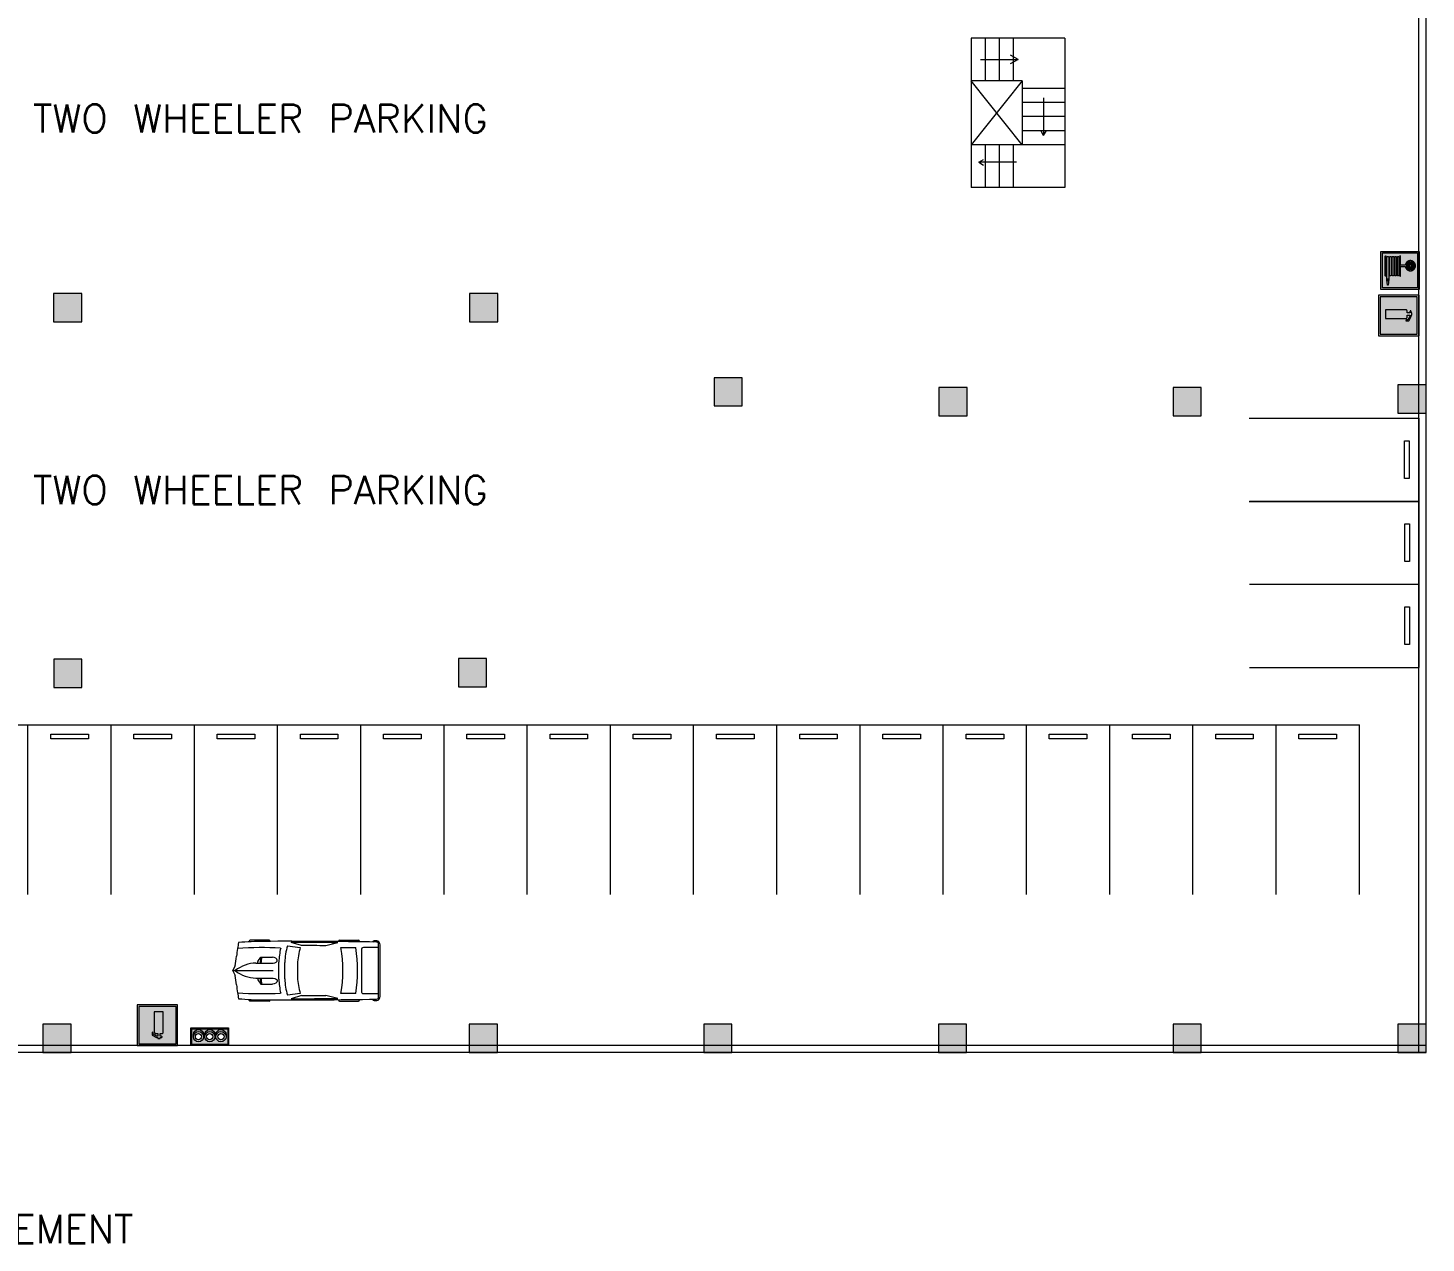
# Model space of a CAD drawing. Header units: inches. Extents: x 2447 to 25919, y 392 to 5548495.
# Drawn here: x 24133 to 25919, y 419 to 1970 of the extents above; entities that cross this region are included whole.
import ezdxf

# ---------------------------------------------------------------- set-up
doc = ezdxf.new("R2010")
doc.units = ezdxf.units.IN
doc.header["$LTSCALE"] = 0.019685
doc.header["$MEASUREMENT"] = 0
doc.layers.get('0').update_dxf_attribs({"lineweight": 18})
doc.layers.add('CAR PARKING', color=7, linetype='Continuous', lineweight=18)
doc.layers.add('FIRE ESCAPE DOORS', color=7, linetype='Continuous', lineweight=18)
doc.styles.get("Standard").update_dxf_attribs({"font": 'txt.shx', "height": 15})

# ---------------------------------------------------------------- blocks, each defined once
blk = doc.blocks.new('EXTINGUISHER')
at = {"true_color": 0xff0f0f}
h = blk.add_hatch(color=1, dxfattribs=at)
h.dxf.hatch_style = 1
h.paths.add_polyline_path([(21.2, 26.2), (-26.2, 26.2), (-26.2, -21.2), (21.2, -21.2)])
h.paths.add_polyline_path([(1.5, -14.5), (-9.9, -14.5), (-9.9, -8.2), (-9.9, 11.2), (-9.9, 11.5), (-9.9, 11.9), (-9.7, 12.2), (-9.7, 12.3), (-9.6, 12.5), (-9.3, 12.8), (-9, 12.9), (-8.8, 13), (-8.4, 13.2), (-8.1, 13.2), (-7.9, 13.2), (-5.9, 13.2), (-5.9, 16.6), (-6.8, 16.6), (-6.9, 16.6), (-7, 16.6), (-7.6, 16.7), (-8.1, 16.9), (-8.3, 17.2), (-8.4, 17.4), (-8.4, 17.6), (-8.4, 17.7), (-8.2, 18), (-8, 18.2), (-7.8, 18.4), (-7.2, 18.5), (-6.9, 18.5), (-5.9, 18.5), (-5.9, 19.4), (-2.8, 19.4), (-2.8, 18.5), (-1.1, 18.5), (4.2, 15.4), (4.2, 11.7), (3.1, 11.9), (3.1, 13.9), (-1.3, 16.6), (-2.8, 16.6), (-2.8, 13.2), (-0.6, 13.2), (-0.3, 13.2), (0, 13.1), (0.2, 13.1), (0.4, 13), (0.8, 12.8), (1, 12.6), (1.1, 12.5), (1.3, 12.1), (1.5, 11.7), (1.5, 11.2), (1.5, -8.2)], flags=16)
at = {"true_color": 0xe8e9e8}
h = blk.add_hatch(color=254, dxfattribs=at)
h.dxf.hatch_style = 1
h.paths.add_polyline_path([(1.5, 11.2), (1.5, 11.5), (1.4, 11.7), (1.4, 11.9), (1.4, 12), (1.3, 12.2), (1.2, 12.3), (1.1, 12.5), (1, 12.6), (0.9, 12.7), (0.7, 12.8), (0.5, 12.9), (0.4, 13), (0.2, 13.1), (0, 13.1), (-0.2, 13.2), (-0.4, 13.2), (-0.6, 13.2), (-2.8, 13.2), (-2.8, 16.6), (-1.3, 16.6), (3.1, 13.9), (3.1, 11.9), (4.2, 11.7), (4.2, 15.4), (-1.1, 18.5), (-2.8, 18.5), (-2.8, 19.4), (-5.9, 19.4), (-5.9, 18.5), (-6.9, 18.5), (-7.1, 18.5), (-7.1, 18.5), (-7.3, 18.5), (-7.6, 18.4), (-7.8, 18.3), (-8, 18.2), (-8.2, 18), (-8.3, 17.9), (-8.4, 17.8), (-8.4, 17.7), (-8.4, 17.6), (-8.4, 17.4), (-8.4, 17.4), (-8.4, 17.3), (-8.2, 17.1), (-8.2, 17), (-8.1, 17), (-8, 16.9), (-7.7, 16.8), (-7.5, 16.7), (-7.2, 16.6), (-6.9, 16.6), (-6.9, 16.6), (-6.8, 16.6), (-5.9, 16.6), (-5.9, 13.2), (-7.9, 13.2), (-8.1, 13.2), (-8.3, 13.2), (-8.5, 13.1), (-8.7, 13.1), (-8.9, 13), (-9, 12.9), (-9.2, 12.8), (-9.3, 12.7), (-9.5, 12.6), (-9.6, 12.5), (-9.7, 12.3), (-9.7, 12.2), (-9.8, 12), (-9.9, 11.9), (-9.9, 11.7), (-9.9, 11.5), (-9.9, 11.2), (-9.9, -8.2), (-9.9, -14.5), (1.5, -14.5), (1.5, -8.2)])
at = {"color": 18, "true_color": 0x000000}
for points in [[(23.4, 28.4), (-28.3, 28.4), (-28.3, -23.4), (23.4, -23.4)], [(21.2, 26.2), (-26.2, 26.2), (-26.2, -21.2), (21.2, -21.2), (21.2, 26.2)], [(-0.6, 13.2), (-2.8, 13.2), (-2.8, 16.6), (-1.3, 16.6), (3.1, 13.9), (3.1, 11.9), (4.2, 11.7), (4.2, 15.4), (-1.1, 18.5), (-2.8, 18.5), (-2.8, 19.4), (-5.9, 19.4), (-5.9, 18.5), (-6.9, 18.5), (-7.1, 18.5), (-7.1, 18.5), (-7.3, 18.5), (-7.6, 18.4), (-7.8, 18.3), (-8, 18.2), (-8.2, 18), (-8.3, 17.9), (-8.4, 17.8), (-8.4, 17.7), (-8.4, 17.6), (-8.4, 17.6), (-8.4, 17.4), (-8.4, 17.4), (-8.4, 17.3), (-8.3, 17.2), (-8.2, 17.1), (-8.2, 17), (-8.1, 17), (-8, 16.9), (-7.7, 16.8), (-7.5, 16.7), (-7.2, 16.6), (-6.9, 16.6), (-6.9, 16.6), (-6.8, 16.6), (-6.8, 16.6), (-5.9, 16.6), (-5.9, 13.2), (-7.9, 13.2), (-8.1, 13.2), (-8.3, 13.2), (-8.5, 13.1), (-8.7, 13.1), (-8.9, 13), (-9, 12.9), (-9.2, 12.8), (-9.3, 12.7), (-9.5, 12.6), (-9.6, 12.5), (-9.7, 12.3), (-9.7, 12.2), (-9.8, 12), (-9.9, 11.9), (-9.9, 11.7), (-9.9, 11.5), (-9.9, 11.2), (-9.9, -8.2), (-9.9, -14.5), (1.5, -14.5), (1.5, -8.2), (1.5, 11.2), (1.5, 11.5), (1.4, 11.7), (1.4, 11.9), (1.4, 12), (1.3, 12.2), (1.2, 12.3), (1.1, 12.5), (1, 12.6), (0.9, 12.7), (0.7, 12.8), (0.5, 12.9), (0.4, 13), (0.2, 13.1), (0, 13.1), (-0.2, 13.2), (-0.4, 13.2), (-0.6, 13.2)]]:
    blk.add_lwpolyline(points, close=True, dxfattribs=at)
blk = doc.blocks.new('Fire Hydrant')
at = {"true_color": 0xff0f0f}
h = blk.add_hatch(color=1, dxfattribs=at)
h.dxf.hatch_style = 1
h.paths.add_polyline_path([(22.4, 22.4), (-22.4, 22.4), (-22.4, -22.4), (22.4, -22.4)])
h.paths.add_polyline_path([(0.7, -7.3), (0.5, -7.3), (0.4, -7.4), (0.2, -7.5), (0.1, -7.5), (0.1, 18.6), (0.3, 18.5), (0.4, 18.5), (0.5, 18.4), (0.7, 18.3), (0.8, 18.2), (0.9, 18), (0.9, 17.7), (0.9, 6.7), (6.9, 6.7), (7, 7), (7, 7.3), (7.1, 7.6), (7.2, 7.9), (7.3, 8.2), (7.4, 8.5), (7.5, 8.7), (7.6, 9), (7.8, 9.2), (7.9, 9.5), (8.1, 9.7), (8.3, 9.9), (8.4, 10.2), (8.6, 10.4), (8.8, 10.6), (9, 10.8), (9.3, 11), (9.5, 11.2), (9.7, 11.3), (10, 11.5), (10.2, 11.6), (10.5, 11.8), (10.7, 11.9), (11, 12), (11.3, 12.1), (11.6, 12.2), (11.9, 12.3), (12.1, 12.3), (12.5, 12.4), (12.7, 12.4), (13.1, 12.4), (13.4, 12.4), (13.7, 12.4), (14, 12.4), (14.4, 12.3), (14.7, 12.3), (15, 12.2), (15.3, 12.1), (15.6, 12), (15.9, 11.9), (16.2, 11.8), (16.4, 11.6), (16.7, 11.5), (17, 11.3), (17.2, 11.1), (17.5, 10.9), (17.7, 10.7), (17.9, 10.5), (18.2, 10.3), (18.4, 10.1), (18.6, 9.8), (18.7, 9.6), (18.9, 9.3), (19.1, 9), (19.2, 8.8), (19.3, 8.5), (19.5, 8.2), (19.6, 7.9), (19.6, 7.6), (19.7, 7.3), (19.8, 6.9), (19.8, 6.6), (19.9, 6.3), (19.9, 5.9), (19.9, 5.6), (19.8, 5.3), (19.8, 5), (19.7, 4.6), (19.6, 4.3), (19.6, 4), (19.5, 3.7), (19.3, 3.4), (19.2, 3.1), (19.1, 2.8), (18.9, 2.6), (18.7, 2.3), (18.6, 2), (18.4, 1.8), (18.2, 1.6), (17.9, 1.3), (17.7, 1.1), (17.5, 0.9), (17.2, 0.7), (17, 0.5), (16.7, 0.4), (16.4, 0.2), (16.2, 0.1), (15.9, 0), (15.6, -0.2), (15.3, -0.3), (15, -0.4), (14.7, -0.4), (14.4, -0.5), (14, -0.5), (13.7, -0.5), (13.4, -0.6), (13.1, -0.5), (12.8, -0.5), (12.5, -0.5), (12.2, -0.5), (11.9, -0.4), (11.6, -0.3), (11.3, -0.2), (11.1, -0.1), (10.8, 0), (10.5, 0.1), (10.3, 0.2), (10, 0.4), (9.8, 0.5), (9.5, 0.7), (9.3, 0.8), (9.1, 1), (8.9, 1.2), (8.7, 1.4), (8.5, 1.6), (8.3, 1.8), (8.1, 2.1), (8, 2.3), (7.8, 2.5), (7.7, 2.8), (7.5, 3), (7.4, 3.3), (7.3, 3.6), (7.2, 3.8), (7.1, 4.1), (7, 4.4), (7, 4.7), (6.9, 5), (0.9, 5), (0.9, -6.7), (0.9, -6.9), (0.8, -7.1)], flags=16)
h.paths.add_polyline_path([(-1.5, -6.6), (-1.7, -6.7), (-1.8, -6.8), (-2, -6.9), (-2.7, -6.9), (-2.9, -6.8), (-3, -6.7), (-3.1, -6.6), (-3.2, -6.5), (-3.3, -6.4), (-3.3, -6.2), (-3.3, -6.1), (-3.3, 17.1), (-3.3, 17.3), (-3.3, 17.4), (-3.2, 17.6), (-3.1, 17.7), (-3, 17.8), (-2.7, 17.9), (-2, 17.9), (-1.8, 17.8), (-1.7, 17.8), (-1.5, 17.7), (-1.4, 17.5), (-1.3, 17.3), (-1.3, 17.1), (-1.3, -6.1), (-1.3, -6.3), (-1.4, -6.5)], flags=16)
h.paths.add_polyline_path([(-4.8, -6.6), (-4.9, -6.7), (-5, -6.8), (-5.3, -6.9), (-5.9, -6.9), (-6.1, -6.8), (-6.3, -6.7), (-6.4, -6.6), (-6.5, -6.4), (-6.6, -6.2), (-6.6, -6.1), (-6.6, 17.1), (-6.6, 17.4), (-6.5, 17.6), (-6.4, 17.7), (-6.3, 17.8), (-6.1, 17.8), (-5.9, 17.9), (-5.3, 17.9), (-5, 17.8), (-4.8, 17.7), (-4.7, 17.6), (-4.6, 17.4), (-4.6, 17.1), (-4.6, -6.1), (-4.6, -6.3), (-4.7, -6.5)], flags=16)
h.paths.add_polyline_path([(11.8, 0.7), (11.4, 0.8), (11, 1), (10.7, 1.2), (10.3, 1.4), (9.9, 1.7), (9.6, 2), (9.3, 2.3), (9, 2.6), (8.8, 2.9), (8.6, 3.3), (8.4, 3.7), (8.2, 4.1), (8.1, 4.5), (8, 5), (12.7, 5), (12.7, 0.5), (12.3, 0.6)], flags=0)
h.paths.add_polyline_path([(14.1, 0.5), (14.1, 5), (18.7, 5), (18.6, 4.5), (18.5, 4.1), (18.3, 3.7), (18.2, 3.3), (17.9, 3), (17.7, 2.6), (17.4, 2.3), (17.1, 2), (16.8, 1.7), (16.5, 1.5), (16.1, 1.2), (15.8, 1), (15.4, 0.9), (15, 0.7), (14.5, 0.6)], flags=0)
h.paths.add_polyline_path([(-7.9, -6.5), (-8, -6.6), (-8.1, -6.7), (-8.3, -6.8), (-8.5, -6.9), (-9.2, -6.9), (-9.4, -6.8), (-9.5, -6.7), (-9.6, -6.6), (-9.7, -6.5), (-9.8, -6.4), (-9.8, -6.2), (-9.8, -6.1), (-9.8, 17.1), (-9.8, 17.3), (-9.8, 17.4), (-9.7, 17.6), (-9.6, 17.7), (-9.5, 17.8), (-9.2, 17.9), (-8.5, 17.9), (-8.3, 17.8), (-8.1, 17.8), (-8, 17.7), (-7.9, 17.5), (-7.8, 17.3), (-7.8, 17.1), (-7.8, -6.1), (-7.8, -6.3)], flags=16)
h.paths.add_polyline_path([(-11.2, -6.5), (-11.3, -6.6), (-11.4, -6.7), (-11.5, -6.8), (-11.8, -6.9), (-12.4, -6.9), (-12.6, -6.8), (-12.8, -6.7), (-12.9, -6.6), (-13, -6.4), (-13.1, -6.2), (-13.1, -6.1), (-13.1, 17.1), (-13.1, 17.4), (-13, 17.6), (-12.9, 17.7), (-12.8, 17.8), (-12.6, 17.8), (-12.4, 17.9), (-11.8, 17.9), (-11.5, 17.8), (-11.3, 17.7), (-11.2, 17.6), (-11.1, 17.4), (-11.1, 17.1), (-11.1, -6.1), (-11.1, -6.3)], flags=16)
h.paths.add_polyline_path([(-14.3, -13), (-14.4, -13.9), (-14.6, -14.8), (-14.7, -15.8), (-14.8, -16.8), (-14.9, -17.7), (-15.1, -18.4), (-15.1, -18.7), (-15.2, -18.9), (-15.3, -19), (-15.4, -19.1), (-15.5, -19), (-15.6, -18.9), (-15.7, -18.7), (-15.8, -18.4), (-15.9, -17.7), (-16.1, -16.8), (-16.3, -15.8), (-16.4, -14.8), (-16.6, -13.9), (-16.8, -13)], flags=16)
h.paths.add_polyline_path([(-14.3, -12.4), (-16.8, -12.4), (-16.8, -11.6), (-14.3, -11.6)], flags=16)
h.paths.add_polyline_path([(-14.3, -11.1), (-16.7, -11.1), (-16.7, 17.1), (-16.6, 17.4), (-16.5, 17.5), (-16.5, 17.7), (-16.3, 17.8), (-16.2, 17.8), (-16, 17.9), (-15.9, 17.9), (-15.1, 17.9), (-14.9, 17.9), (-14.8, 17.8), (-14.6, 17.8), (-14.4, 17.6), (-14.3, 17.4), (-14.3, 17.1)], flags=16)
h.paths.add_polyline_path([(8, 6.7), (8, 7.2), (8.2, 7.6), (8.3, 8), (8.5, 8.4), (8.7, 8.8), (9, 9.2), (9.3, 9.5), (9.6, 9.8), (9.9, 10.1), (10.2, 10.4), (10.6, 10.6), (11, 10.8), (11.4, 11), (11.8, 11.2), (12.3, 11.3), (12.7, 11.3), (12.7, 6.7)], flags=0)
h.paths.add_polyline_path([(14.1, 6.7), (14.1, 11.3), (14.6, 11.3), (15, 11.1), (15.4, 11), (15.8, 10.8), (16.2, 10.6), (16.5, 10.4), (16.9, 10.1), (17.2, 9.8), (17.5, 9.5), (17.8, 9.2), (18, 8.8), (18.2, 8.4), (18.4, 8), (18.6, 7.6), (18.7, 7.2), (18.7, 6.7)], flags=0)
h.paths.add_polyline_path([(-18.3, -7.4), (-18.5, -7.3), (-18.6, -7.3), (-18.7, -7.1), (-18.8, -6.9), (-18.8, -6.7), (-18.8, 17.7), (-18.8, 18), (-18.7, 18.2), (-18.6, 18.3), (-18.5, 18.4), (-18.3, 18.5), (-18.2, 18.5), (-18, 18.6), (-18, -7.5), (-18.2, -7.5)], flags=16)
at = {"true_color": 0xe8e9e8}
h = blk.add_hatch(color=254, dxfattribs=at)
h.dxf.hatch_style = 1
h.paths.add_polyline_path([(-18, 18.6), (-18, 18.6), (-18.2, 18.5), (-18.3, 18.5), (-18.5, 18.4), (-18.6, 18.3), (-18.7, 18.2), (-18.7, 18), (-18.8, 17.9), (-18.8, 17.7), (-18.8, -6.7), (-18.8, -6.8), (-18.7, -7), (-18.7, -7.1), (-18.6, -7.3), (-18.5, -7.3), (-18.3, -7.4), (-18.2, -7.5), (-18, -7.5), (-18, -7.5)])
h.paths.add_polyline_path([(-14.3, 17.1), (-14.3, 17.2), (-14.3, 17.4), (-14.4, 17.5), (-14.5, 17.7), (-14.6, 17.8), (-14.8, 17.8), (-14.9, 17.9), (-15.1, 17.9), (-15.9, 17.9), (-16, 17.9), (-16.2, 17.8), (-16.3, 17.8), (-16.5, 17.7), (-16.5, 17.5), (-16.6, 17.4), (-16.7, 17.2), (-16.7, 17.1), (-16.7, -11.1), (-14.3, -11.1)])
h.paths.add_polyline_path([(-14.3, -11.6), (-16.8, -11.6), (-16.8, -12.4), (-14.3, -12.4)])
h.paths.add_polyline_path([(-14.4, -13.9), (-14.3, -13), (-16.8, -13), (-16.6, -13.9), (-16.4, -14.8), (-16.3, -15.8), (-16.1, -16.8), (-15.9, -17.7), (-15.8, -18.4), (-15.7, -18.7), (-15.6, -18.9), (-15.5, -19), (-15.5, -19), (-15.4, -19), (-15.4, -19.1), (-15.4, -19), (-15.3, -19), (-15.3, -19), (-15.2, -18.9), (-15.1, -18.7), (-15.1, -18.4), (-14.9, -17.7), (-14.8, -16.8), (-14.7, -15.8), (-14.6, -14.8)])
h.paths.add_polyline_path([(-11.1, 17.3), (-11.1, 17.4), (-11.3, 17.7), (-11.4, 17.8), (-11.5, 17.8), (-11.7, 17.9), (-11.8, 17.9), (-12.3, 17.9), (-12.5, 17.9), (-12.6, 17.8), (-12.8, 17.8), (-12.9, 17.7), (-13, 17.6), (-13, 17.4), (-13.1, 17.3), (-13.1, 17.1), (-13.1, -6.1), (-13.1, -6.2), (-13, -6.4), (-13, -6.5), (-12.9, -6.6), (-12.8, -6.7), (-12.6, -6.8), (-12.5, -6.8), (-12.3, -6.9), (-11.8, -6.9), (-11.7, -6.8), (-11.5, -6.8), (-11.3, -6.6), (-11.1, -6.4), (-11.1, -6.2), (-11.1, -6.1)])
h.paths.add_polyline_path([(-7.8, 17.1), (-7.8, 17.3), (-7.9, 17.4), (-7.9, 17.6), (-8, 17.7), (-8.1, 17.8), (-8.3, 17.8), (-8.4, 17.9), (-8.6, 17.9), (-9.1, 17.9), (-9.2, 17.9), (-9.4, 17.8), (-9.5, 17.8), (-9.6, 17.7), (-9.7, 17.6), (-9.8, 17.4), (-9.8, 17.3), (-9.8, 17.1), (-9.8, -6.1), (-9.8, -6.2), (-9.8, -6.4), (-9.7, -6.5), (-9.6, -6.6), (-9.5, -6.7), (-9.4, -6.8), (-9.2, -6.8), (-9.1, -6.9), (-8.6, -6.9), (-8.4, -6.8), (-8.3, -6.8), (-8.1, -6.7), (-8, -6.6), (-7.9, -6.5), (-7.9, -6.4), (-7.8, -6.2), (-7.8, -6.1)])
h.paths.add_polyline_path([(-4.6, 17.1), (-4.6, 17.3), (-4.6, 17.4), (-4.7, 17.6), (-4.8, 17.7), (-4.9, 17.8), (-5, 17.8), (-5.2, 17.9), (-5.3, 17.9), (-5.9, 17.9), (-6, 17.9), (-6.1, 17.8), (-6.3, 17.8), (-6.4, 17.7), (-6.5, 17.6), (-6.5, 17.4), (-6.6, 17.3), (-6.6, 17.1), (-6.6, -6.1), (-6.6, -6.2), (-6.5, -6.4), (-6.5, -6.5), (-6.4, -6.6), (-6.3, -6.7), (-6.1, -6.8), (-6, -6.8), (-5.9, -6.9), (-5.3, -6.9), (-5.2, -6.8), (-5, -6.8), (-4.9, -6.7), (-4.8, -6.6), (-4.7, -6.5), (-4.6, -6.4), (-4.6, -6.2), (-4.6, -6.1)])
h.paths.add_polyline_path([(-1.3, 17.1), (-1.3, 17.3), (-1.4, 17.4), (-1.4, 17.6), (-1.5, 17.7), (-1.7, 17.8), (-1.8, 17.8), (-1.9, 17.9), (-2.1, 17.9), (-2.6, 17.9), (-2.7, 17.9), (-2.9, 17.8), (-3, 17.8), (-3.1, 17.7), (-3.2, 17.6), (-3.3, 17.4), (-3.3, 17.3), (-3.3, 17.1), (-3.3, -6.1), (-3.3, -6.2), (-3.3, -6.4), (-3.2, -6.5), (-3.1, -6.6), (-3, -6.7), (-2.9, -6.8), (-2.7, -6.8), (-2.6, -6.9), (-2.1, -6.9), (-1.9, -6.8), (-1.8, -6.8), (-1.7, -6.7), (-1.5, -6.6), (-1.4, -6.5), (-1.4, -6.4), (-1.3, -6.2), (-1.3, -6.1)])
h.paths.add_polyline_path([(19.9, 5.9), (19.9, 6.3), (19.8, 6.6), (19.8, 6.9), (19.7, 7.3), (19.6, 7.6), (19.6, 7.9), (19.5, 8.2), (19.3, 8.5), (19.2, 8.8), (19.1, 9), (18.9, 9.3), (18.7, 9.6), (18.6, 9.8), (18.4, 10.1), (18.2, 10.3), (17.9, 10.5), (17.7, 10.7), (17.5, 10.9), (17.2, 11.1), (17, 11.3), (16.7, 11.5), (16.4, 11.6), (16.2, 11.8), (15.9, 11.9), (15.6, 12), (15.3, 12.1), (15, 12.2), (14.7, 12.3), (14.4, 12.3), (14, 12.4), (13.7, 12.4), (13.4, 12.4), (13.1, 12.4), (12.7, 12.4), (12.5, 12.4), (12.1, 12.3), (11.9, 12.3), (11.6, 12.2), (11.3, 12.1), (11, 12), (10.7, 11.9), (10.5, 11.8), (10.2, 11.6), (10, 11.5), (9.7, 11.3), (9.5, 11.2), (9.3, 11), (9, 10.8), (8.8, 10.6), (8.6, 10.4), (8.4, 10.2), (8.3, 9.9), (8.1, 9.7), (7.9, 9.5), (7.8, 9.2), (7.6, 9), (7.5, 8.7), (7.4, 8.5), (7.3, 8.2), (7.2, 7.9), (7.1, 7.6), (7, 7.3), (7, 7), (6.9, 6.7), (0.9, 6.7), (0.9, 17.7), (0.9, 17.9), (0.8, 18), (0.8, 18.2), (0.7, 18.3), (0.5, 18.4), (0.4, 18.5), (0.3, 18.5), (0.1, 18.6), (0.1, 18.6), (0.1, -7.5), (0.1, -7.5), (0.3, -7.5), (0.4, -7.4), (0.5, -7.3), (0.7, -7.3), (0.8, -7.1), (0.8, -7), (0.9, -6.8), (0.9, -6.7), (0.9, 5), (6.9, 5), (7, 4.7), (7, 4.4), (7.1, 4.1), (7.2, 3.8), (7.3, 3.6), (7.4, 3.3), (7.5, 3), (7.7, 2.8), (7.8, 2.5), (8, 2.3), (8.1, 2.1), (8.3, 1.8), (8.5, 1.6), (8.7, 1.4), (8.9, 1.2), (9.1, 1), (9.3, 0.8), (9.5, 0.7), (9.8, 0.5), (10, 0.4), (10.3, 0.2), (10.5, 0.1), (10.8, 0), (11.1, -0.1), (11.3, -0.2), (11.6, -0.3), (11.9, -0.4), (12.2, -0.5), (12.5, -0.5), (12.8, -0.5), (13.1, -0.5), (13.4, -0.6), (13.7, -0.5), (14, -0.5), (14.4, -0.5), (14.7, -0.4), (15, -0.4), (15.3, -0.3), (15.6, -0.2), (15.9, 0), (16.2, 0.1), (16.4, 0.2), (16.7, 0.4), (17, 0.5), (17.2, 0.7), (17.5, 0.9), (17.7, 1.1), (17.9, 1.3), (18.2, 1.6), (18.4, 1.8), (18.6, 2), (18.7, 2.3), (18.9, 2.6), (19.1, 2.8), (19.2, 3.1), (19.3, 3.4), (19.5, 3.7), (19.6, 4), (19.6, 4.3), (19.7, 4.6), (19.8, 5), (19.8, 5.3), (19.9, 5.6)])
h.paths.add_polyline_path([(8, 5), (12.7, 5), (12.7, 0.5), (12.3, 0.6), (11.8, 0.7), (11.4, 0.8), (11, 1), (10.7, 1.2), (10.3, 1.4), (9.9, 1.7), (9.6, 2), (9.3, 2.3), (9, 2.6), (8.8, 2.9), (8.6, 3.3), (8.4, 3.7), (8.2, 4.1), (8.1, 4.5)], flags=16)
h.paths.add_polyline_path([(8, 6.7), (8, 7.2), (8.2, 7.6), (8.3, 8), (8.5, 8.4), (8.7, 8.8), (9, 9.2), (9.3, 9.5), (9.6, 9.8), (9.9, 10.1), (10.2, 10.4), (10.6, 10.6), (11, 10.8), (11.4, 11), (11.8, 11.2), (12.3, 11.3), (12.7, 11.3), (12.7, 6.7)], flags=16)
h.paths.add_polyline_path([(14.1, 5), (18.7, 5), (18.6, 4.5), (18.5, 4.1), (18.3, 3.7), (18.2, 3.3), (17.9, 3), (17.7, 2.6), (17.4, 2.3), (17.1, 2), (16.8, 1.7), (16.5, 1.5), (16.1, 1.2), (15.8, 1), (15.4, 0.9), (15, 0.7), (14.5, 0.6), (14.1, 0.5)], flags=16)
h.paths.add_polyline_path([(14.1, 6.7), (14.1, 11.3), (14.6, 11.3), (15, 11.1), (15.4, 11), (15.8, 10.8), (16.2, 10.6), (16.5, 10.4), (16.9, 10.1), (17.2, 9.8), (17.5, 9.5), (17.8, 9.2), (18, 8.8), (18.2, 8.4), (18.4, 8), (18.6, 7.6), (18.7, 7.2), (18.7, 6.7)], flags=16)
at = {"true_color": 0xff0f0f}
h = blk.add_hatch(color=1, dxfattribs=at)
h.dxf.hatch_style = 1
h.paths.add_polyline_path([(12.7, 5), (8, 5), (8.1, 4.5), (8.2, 4.1), (8.4, 3.7), (8.6, 3.3), (8.8, 2.9), (9, 2.6), (9.3, 2.3), (9.6, 2), (9.9, 1.7), (10.3, 1.4), (10.7, 1.2), (11, 1), (11.4, 0.8), (11.8, 0.7), (12.3, 0.6), (12.7, 0.5)])
h.paths.add_polyline_path([(12.7, 11.3), (12.3, 11.3), (11.8, 11.2), (11.4, 11), (11, 10.8), (10.6, 10.6), (10.2, 10.4), (9.9, 10.1), (9.6, 9.8), (9.3, 9.5), (9, 9.2), (8.7, 8.8), (8.5, 8.4), (8.3, 8), (8.2, 7.6), (8, 7.2), (8, 6.7), (12.7, 6.7)])
h.paths.add_polyline_path([(18, 8.8), (17.8, 9.2), (17.5, 9.5), (17.2, 9.8), (16.9, 10.1), (16.5, 10.4), (16.2, 10.6), (15.8, 10.8), (15.4, 11), (15, 11.1), (14.6, 11.3), (14.1, 11.3), (14.1, 6.7), (18.7, 6.7), (18.7, 7.2), (18.6, 7.6), (18.4, 8), (18.2, 8.4)])
h.paths.add_polyline_path([(18.2, 3.3), (18.3, 3.7), (18.5, 4.1), (18.6, 4.5), (18.7, 5), (14.1, 5), (14.1, 0.5), (14.5, 0.6), (15, 0.7), (15.4, 0.9), (15.8, 1), (16.1, 1.2), (16.5, 1.5), (16.8, 1.7), (17.1, 2), (17.4, 2.3), (17.7, 2.6), (17.9, 3)])
at = {"color": 18, "true_color": 0x000000}
for points in [[(-24.4, 24.3), (24.4, 24.3), (24.4, -24.4), (-24.4, -24.4)], [(-22.4, 22.4), (22.4, 22.4), (22.4, -22.4), (-22.4, -22.4), (-22.4, 22.4)], [(-18, 18.6), (-18, 18.6), (-18, -7.5), (-18, -7.5), (-18.2, -7.5), (-18.3, -7.4), (-18.5, -7.3), (-18.6, -7.3), (-18.7, -7.1), (-18.7, -7), (-18.8, -6.8), (-18.8, -6.7), (-18.8, 17.7), (-18.8, 17.9), (-18.7, 18), (-18.7, 18.2), (-18.6, 18.3), (-18.5, 18.4), (-18.3, 18.5), (-18.2, 18.5), (-18, 18.6)], [(-15.9, 17.9), (-15.1, 17.9), (-14.9, 17.9), (-14.8, 17.8), (-14.6, 17.8), (-14.5, 17.7), (-14.4, 17.5), (-14.3, 17.4), (-14.3, 17.2), (-14.3, 17.1), (-14.3, -11.1), (-16.7, -11.1), (-16.7, 17.1), (-16.7, 17.2), (-16.6, 17.4), (-16.5, 17.5), (-16.5, 17.7), (-16.3, 17.8), (-16.2, 17.8), (-16, 17.9), (-15.9, 17.9)], [(-12.3, 17.9), (-11.8, 17.9), (-11.7, 17.9), (-11.5, 17.8), (-11.4, 17.8), (-11.3, 17.7), (-11.2, 17.6), (-11.1, 17.4), (-11.1, 17.3), (-11.1, 17.1), (-11.1, -6.1), (-11.1, -6.2), (-11.1, -6.4), (-11.2, -6.5), (-11.3, -6.6), (-11.4, -6.7), (-11.5, -6.8), (-11.7, -6.8), (-11.8, -6.9), (-12.3, -6.9), (-12.5, -6.8), (-12.6, -6.8), (-12.8, -6.7), (-12.9, -6.6), (-13, -6.5), (-13, -6.4), (-13.1, -6.2), (-13.1, -6.1), (-13.1, 17.1), (-13.1, 17.3), (-13, 17.4), (-13, 17.6), (-12.9, 17.7), (-12.8, 17.8), (-12.6, 17.8), (-12.5, 17.9), (-12.3, 17.9)], [(-9.1, 17.9), (-8.6, 17.9), (-8.4, 17.9), (-8.3, 17.8), (-8.1, 17.8), (-8, 17.7), (-7.9, 17.6), (-7.9, 17.4), (-7.8, 17.3), (-7.8, 17.1), (-7.8, -6.1), (-7.8, -6.2), (-7.9, -6.4), (-7.9, -6.5), (-8, -6.6), (-8.1, -6.7), (-8.3, -6.8), (-8.4, -6.8), (-8.6, -6.9), (-9.1, -6.9), (-9.2, -6.8), (-9.4, -6.8), (-9.5, -6.7), (-9.6, -6.6), (-9.7, -6.5), (-9.8, -6.4), (-9.8, -6.2), (-9.8, -6.1), (-9.8, 17.1), (-9.8, 17.3), (-9.8, 17.4), (-9.7, 17.6), (-9.6, 17.7), (-9.5, 17.8), (-9.4, 17.8), (-9.2, 17.9), (-9.1, 17.9)], [(-5.9, 17.9), (-5.3, 17.9), (-5.2, 17.9), (-5, 17.8), (-4.9, 17.8), (-4.8, 17.7), (-4.7, 17.6), (-4.6, 17.4), (-4.6, 17.3), (-4.6, 17.1), (-4.6, -6.1), (-4.6, -6.2), (-4.6, -6.4), (-4.7, -6.5), (-4.8, -6.6), (-4.9, -6.7), (-5, -6.8), (-5.2, -6.8), (-5.3, -6.9), (-5.9, -6.9), (-6, -6.8), (-6.1, -6.8), (-6.3, -6.7), (-6.4, -6.6), (-6.5, -6.5), (-6.5, -6.4), (-6.6, -6.2), (-6.6, -6.1), (-6.6, 17.1), (-6.6, 17.3), (-6.5, 17.4), (-6.5, 17.6), (-6.4, 17.7), (-6.3, 17.8), (-6.1, 17.8), (-6, 17.9), (-5.9, 17.9)], [(-2.6, 17.9), (-2.1, 17.9), (-1.9, 17.9), (-1.8, 17.8), (-1.7, 17.8), (-1.5, 17.7), (-1.4, 17.6), (-1.4, 17.4), (-1.3, 17.3), (-1.3, 17.1), (-1.3, -6.1), (-1.3, -6.2), (-1.4, -6.4), (-1.4, -6.5), (-1.5, -6.6), (-1.7, -6.7), (-1.8, -6.8), (-1.9, -6.8), (-2.1, -6.9), (-2.6, -6.9), (-2.7, -6.8), (-2.9, -6.8), (-3, -6.7), (-3.1, -6.6), (-3.2, -6.5), (-3.3, -6.4), (-3.3, -6.2), (-3.3, -6.1), (-3.3, 17.1), (-3.3, 17.3), (-3.3, 17.4), (-3.2, 17.6), (-3.1, 17.7), (-3, 17.8), (-2.9, 17.8), (-2.7, 17.9), (-2.6, 17.9)], [(0.1, 18.6), (0.1, 18.6), (0.1, -7.5), (0.1, -7.5), (0.3, -7.5), (0.4, -7.4), (0.5, -7.3), (0.7, -7.3), (0.8, -7.1), (0.8, -7), (0.9, -6.8), (0.9, -6.7), (0.9, 5), (6.9, 5), (7, 4.7), (7, 4.4), (7.1, 4.1), (7.2, 3.8), (7.3, 3.6), (7.4, 3.3), (7.5, 3), (7.7, 2.8), (7.8, 2.5), (8, 2.3), (8.1, 2.1), (8.3, 1.8), (8.5, 1.6), (8.7, 1.4), (8.9, 1.2), (9.1, 1), (9.3, 0.8), (9.5, 0.7), (9.8, 0.5), (10, 0.4), (10.3, 0.2), (10.5, 0.1), (10.8, 0), (11.1, -0.1), (11.3, -0.2), (11.6, -0.3), (11.9, -0.4), (12.2, -0.5), (12.5, -0.5), (12.8, -0.5), (13.1, -0.5), (13.4, -0.6), (13.7, -0.5), (14, -0.5), (14.4, -0.5), (14.7, -0.4), (15, -0.4), (15.3, -0.3), (15.6, -0.2), (15.9, 0), (16.2, 0.1), (16.4, 0.2), (16.7, 0.4), (17, 0.5), (17.2, 0.7), (17.5, 0.9), (17.7, 1.1), (17.9, 1.3), (18.2, 1.6), (18.4, 1.8), (18.6, 2), (18.7, 2.3), (18.9, 2.6), (19.1, 2.8), (19.2, 3.1), (19.3, 3.4), (19.5, 3.7), (19.6, 4), (19.6, 4.3), (19.7, 4.6), (19.8, 5), (19.8, 5.3), (19.9, 5.6), (19.9, 5.9), (19.9, 6.3), (19.8, 6.6), (19.8, 6.9), (19.7, 7.3), (19.6, 7.6), (19.6, 7.9), (19.5, 8.2), (19.3, 8.5), (19.2, 8.8), (19.1, 9), (18.9, 9.3), (18.7, 9.6), (18.6, 9.8), (18.4, 10.1), (18.2, 10.3), (17.9, 10.5), (17.7, 10.7), (17.5, 10.9), (17.2, 11.1), (17, 11.3), (16.7, 11.5), (16.4, 11.6), (16.2, 11.8), (15.9, 11.9), (15.6, 12), (15.3, 12.1), (15, 12.2), (14.7, 12.3), (14.4, 12.3), (14, 12.4), (13.7, 12.4), (13.4, 12.4), (13.1, 12.4), (12.7, 12.4), (12.5, 12.4), (12.1, 12.3), (11.9, 12.3), (11.6, 12.2), (11.3, 12.1), (11, 12), (10.7, 11.9), (10.5, 11.8), (10.2, 11.6), (10, 11.5), (9.7, 11.3), (9.5, 11.2), (9.3, 11), (9, 10.8), (8.8, 10.6), (8.6, 10.4), (8.4, 10.2), (8.3, 9.9), (8.1, 9.7), (7.9, 9.5), (7.8, 9.2), (7.6, 9), (7.5, 8.7), (7.4, 8.5), (7.3, 8.2), (7.2, 7.9), (7.1, 7.6), (7, 7.3), (7, 7), (6.9, 6.7), (0.9, 6.7), (0.9, 17.7), (0.9, 17.9), (0.8, 18), (0.8, 18.2), (0.7, 18.3), (0.5, 18.4), (0.4, 18.5), (0.3, 18.5), (0.1, 18.6)], [(8, 6.7), (12.7, 6.7), (12.7, 11.3), (12.3, 11.3), (11.8, 11.2), (11.4, 11), (11, 10.8), (10.6, 10.6), (10.2, 10.4), (9.9, 10.1), (9.6, 9.8), (9.3, 9.5), (9, 9.2), (8.7, 8.8), (8.5, 8.4), (8.3, 8), (8.2, 7.6), (8, 7.2), (8, 6.7)], [(12.7, 0.5), (12.7, 5), (8, 5), (8.1, 4.5), (8.2, 4.1), (8.4, 3.7), (8.6, 3.3), (8.8, 2.9), (9, 2.6), (9.3, 2.3), (9.6, 2), (9.9, 1.7), (10.3, 1.4), (10.7, 1.2), (11, 1), (11.4, 0.8), (11.8, 0.7), (12.3, 0.6), (12.7, 0.5)], [(14.1, 11.3), (14.1, 6.7), (18.7, 6.7), (18.7, 7.2), (18.6, 7.6), (18.4, 8), (18.2, 8.4), (18, 8.8), (17.8, 9.2), (17.5, 9.5), (17.2, 9.8), (16.9, 10.1), (16.5, 10.4), (16.2, 10.6), (15.8, 10.8), (15.4, 11), (15, 11.1), (14.6, 11.3), (14.1, 11.3)], [(18.7, 5), (14.1, 5), (14.1, 0.5), (14.5, 0.6), (15, 0.7), (15.4, 0.9), (15.8, 1), (16.1, 1.2), (16.5, 1.5), (16.8, 1.7), (17.1, 2), (17.4, 2.3), (17.7, 2.6), (17.9, 3), (18.2, 3.3), (18.3, 3.7), (18.5, 4.1), (18.6, 4.5), (18.7, 5)], [(-16.8, -11.6), (-14.3, -11.6), (-14.3, -12.4), (-16.8, -12.4), (-16.8, -11.6)], [(-16.8, -13), (-14.3, -13), (-14.4, -13.9), (-14.6, -14.8), (-14.7, -15.8), (-14.8, -16.8), (-14.9, -17.7), (-15.1, -18.4), (-15.1, -18.7), (-15.2, -18.9), (-15.3, -19), (-15.3, -19), (-15.4, -19), (-15.4, -19.1), (-15.4, -19), (-15.5, -19), (-15.5, -19), (-15.6, -18.9), (-15.7, -18.7), (-15.8, -18.4), (-15.9, -17.7), (-16.1, -16.8), (-16.3, -15.8), (-16.4, -14.8), (-16.6, -13.9), (-16.8, -13)]]:
    blk.add_lwpolyline(points, close=True, dxfattribs=at)
blk = doc.blocks.new('Fire Buckets')
at = {"color": 18, "true_color": 0x000000}
for points in [[(2.12, 6.11), (1.62, 6.11, -1), (1.62, 8.61), (2.12, 8.61)], [(2.12, 3.36), (1.62, 3.36, -1), (1.62, 5.86), (2.12, 5.86)], [(2.12, 0.61), (1.62, 0.61, -1), (1.62, 3.11), (2.12, 3.11)]]:
    blk.add_lwpolyline(points, format="xyb", dxfattribs=at)
for centre, radius in [((2.12, 7.36), 0.75), ((2.12, 4.61), 1.25), ((2.12, 4.61), 0.75), ((2.12, 1.86), 1.25), ((2.12, 1.86), 0.75)]:
    blk.add_circle(centre, radius, dxfattribs=at)
blk = doc.blocks.new('fire bucket sand')
at = {"true_color": 0xff0f0f}
h = blk.add_hatch(color=1, dxfattribs=at)
h.dxf.hatch_style = 1
h.paths.add_polyline_path([(9.9, 23), (-9.9, 23), (-9.9, -23), (9.9, -23)])
h.paths.add_polyline_path([(6.5, 0, -0.414214), (0, -6.5), (-2.6, -6.5, -1), (-2.6, 6.5), (0, 6.5, -0.414353)], flags=16)
h.paths.add_polyline_path([(0, 7.8), (-2.6, 7.8, -1), (-2.6, 20.9), (0, 20.9, -0.414353), (6.5, 14.4, -0.414214)], flags=16)
h.paths.add_polyline_path([(3.9, 0, -1), (-3.9, 0, -1)], flags=0)
h.paths.add_polyline_path([(-3.9, 14.4, -1), (3.9, 14.4, -1)], flags=0)
h.paths.add_polyline_path([(6.5, -14.4, -0.414214), (0, -20.9), (-2.6, -20.9, -1), (-2.6, -7.8), (0, -7.8, -0.414353)], flags=16)
h.paths.add_polyline_path([(3.9, -14.4, -1), (-3.9, -14.4, -1)], flags=0)
at = {"true_color": 0xe8e9e8}
h = blk.add_hatch(color=254, dxfattribs=at)
h.dxf.hatch_style = 1
h.paths.add_polyline_path([(-6.5, 14.4, -0.414074), (0, 20.9), (-2.6, 20.9, 1), (-2.6, 7.8), (0, 7.8, -0.414214)])
h.paths.add_polyline_path([(6.5, 14.4, 1), (-6.5, 14.4, 0.414214), (0, 7.8, 0.414214)])
h.paths.add_polyline_path([(-3.9, 14.4, -1), (3.9, 14.4, -1)], flags=0)
h.paths.add_polyline_path([(3.9, 14.4, 1), (-3.9, 14.4, 1)], flags=16)
h.paths.add_polyline_path([(-6.5, 0, -0.414074), (0, 6.5), (-2.6, 6.5, 1), (-2.6, -6.5), (0, -6.5, -0.414214)])
h.paths.add_polyline_path([(6.5, 0, 1), (-6.5, 0, 1)])
h.paths.add_polyline_path([(-3.9, 0, -1), (3.9, 0, -1)], flags=0)
h.paths.add_polyline_path([(3.9, 0, 1), (-3.9, 0, 1)], flags=16)
h.paths.add_polyline_path([(3.9, -14.4, 1), (-3.9, -14.4, 1)], flags=0)
h.paths.add_polyline_path([(6.5, -14.4, 1), (-6.5, -14.4, 1)])
h.paths.add_polyline_path([(-3.9, -14.4, -1), (3.9, -14.4, -1)], flags=16)
h.paths.add_polyline_path([(-6.5, -14.4, -0.414074), (0, -7.8), (-2.6, -7.8, 1), (-2.6, -20.9), (0, -20.9, -0.414214)])
at = {"color": 18, "true_color": 0x000000}
for points in [[(-11.1, -24.1), (-11.1, 24.1), (11.1, 24.1), (11.1, -24.1)], [(-9.9, -23), (-9.9, 23), (9.9, 23), (9.9, -23), (-9.9, -23)]]:
    blk.add_lwpolyline(points, close=True, dxfattribs=at)
blk.add_circle((0, 14.4), 6.54, dxfattribs=at)
at = {"xscale": 5.229453291462234, "yscale": 5.229453291462234, "zscale": 5.229453291462234}
blk.add_blockref('Fire Buckets', (-11.1, -24.1), dxfattribs=at)
blk = doc.blocks.new('column')
at = {"layer": 'FIRE ESCAPE DOORS'}
h = blk.add_hatch(color=2, dxfattribs=at)
h.dxf.hatch_style = 1
h.paths.add_polyline_path([(3085.8, 2952.4), (3049.8, 2952.4), (3049.8, 2916.4), (3085.8, 2916.4)])
blk.add_lwpolyline([(3049.8, 2916.4), (3085.8, 2916.4), (3085.8, 2952.4), (3049.8, 2952.4)], close=True, dxfattribs=at)
blk = doc.blocks.new('COLUMNS')
at = {"layer": 'FIRE ESCAPE DOORS'}
blk.add_blockref('column', (-3067.8, -2934.4), dxfattribs=at)
blk = doc.blocks.new('Parking - Metric')
for p, q in [((0, 0), (2700, 0)), ((0, -5500), (0, 0)), ((2700, -5500), (2700, 0))]:
    blk.add_line(p, q)
blk.add_lwpolyline([(740.4, -304.8), (1959.6, -304.8), (1959.6, -457.2), (740.4, -457.2)], close=True)
blk = doc.blocks.new('*U212')
for p, q in [((536, 950), (536, 936)), ((1182, 988), (568, 988)), ((1214, 950), (1214, 950)), ((2235, 810), (1899, 912)), ((3440, 942), (3440, 950)), ((3472, 988), (4087, 988)), ((4119, 950), (4119, 934)), ((1779, 801), (2195, 746)), ((3412, 904), (3030, 807)), ((3516, 746), (3994, 746)), ((4179, 670), (4179, -670)), ((4736, 746), (4242, 746)), ((4736, -851), (4736, 851)), ((4785, -832), (4785, 832)), ((83, 156), (3, 10)), ((756, 241), (1313, 241)), ((816, 241), (816, 283)), ((820, 295), (918, 436)), ((918, 436), (1294, 436)), ((1496, -274), (1496, 274)), ((1690, -267), (1690, 267)), ((2102, 216), (2102, -216)), ((4736, -267), (4736, 267)), ((0, 0), (1313, 0)), ((3, -10), (83, -156)), ((756, -241), (1313, -241)), ((816, -241), (816, -283)), ((820, -295), (918, -436)), ((918, -436), (1294, -436)), ((2195, -746), (1779, -801)), ((2235, -810), (1899, -912)), ((3412, -904), (3030, -807)), ((3994, -746), (3516, -746)), ((4242, -746), (4736, -746)), ((536, -950), (536, -936)), ((1182, -988), (568, -988)), ((1214, -950), (1214, -950)), ((3440, -942), (3440, -950)), ((3472, -988), (4087, -988)), ((4119, -950), (4119, -934))]:
    blk.add_line(p, q)
for centre, major_axis, ratio, start_param, end_param in [((6757, -699), (0, 7958), 0.842304, 1.367076, 1.39176), ((1046, -12468), (0, 13417), 0.842304, 0.00281, 0.075598), ((568, 950), (0, -37.6), 0.842304, 3.141593, 4.712389), ((1638, -268113), (0, 269063), 0.842304, -0.013397, 0.002797), ((1182, 950), (0, 37.6), 0.842304, -1.570796, 0), ((1638, -268113), (0, -269025), 0.842304, 3.133765, 3.140441), ((3472, 950), (0, -37.6), 0.842304, 3.141593, 4.712389), ((4087, 950), (0, 37.6), 0.842304, -1.570796, 0), ((4588, 910), (0, 56.4), 0.842304, -0.013017, 1.249894), ((1638, -268131), (0, 269121), 0.842304, -0.013397, -0.013017), ((4673, 851), (0, -75.2), 0.842304, 1.570796, 3.128196), ((4673, 832), (0, -133), 0.842304, 1.570796, 3.128196), ((-5194, 1331), (0, -6374), 0.842304, 1.385369, 1.434372), ((6583, -699), (0, -7755), 0.842304, 4.528606, 4.561838), ((952, -15087), (0, -15833), 0.842304, 3.096046, 3.200911), ((3414, 137), (0, -2280), 0.842304, 4.449482, 4.652344), ((3436, 137), (0, 2077), 0.842304, 1.245306, 1.50788), ((3800, 71), (0, -2021), 0.842304, 4.372215, 4.640744), ((2433, -93125), (0, -93935), 0.842304, 3.134049, 3.144098), ((434, 0), (0, 3734), 0.842304, 4.511394, 4.913384), ((912, 0), (0, 3734), 0.842304, 4.511394, 4.913384), ((4242, 670), (0, 75.2), 0.842304, 0, 1.570796), ((16, 0), (0, -18.8), 0.842304, 4.131459, 5.293319), ((756, -1185), (0, 1427), 0.842304, 0, 0.590319), ((832, 283), (0, 18.8), 0.842304, 0.879714, 1.570796), ((331, 432), (0, 696), 0.842304, 4.435146, 4.718221), ((361, 432), (0, 696), 0.842304, 4.435146, 4.718221), ((1290, 339), (161, -9), 0.603834, -1.395552, 1.581315), ((-5194, -1331), (0, 6374), 0.842304, -1.434372, -1.385369), ((756, 1185), (0, 1427), 0.842304, 2.551274, 3.141593), ((832, -283), (0, -18.8), 0.842304, 4.712389, 5.403472), ((331, -432), (0, -696), 0.842304, 1.564964, 1.848039), ((361, -432), (0, -696), 0.842304, 1.564964, 1.848039), ((3414, -137), (0, -2280), 0.842304, -1.510751, -1.307889), ((3436, -137), (0, -2077), 0.842304, -1.50788, -1.245306), ((3800, -71), (0, -2021), 0.842304, -1.499151, -1.230623), ((6583, 699), (0, 7755), 0.842304, 1.721348, 1.754579), ((6757, 699), (0, 7958), 0.842304, 1.749832, 1.774517), ((952, 15087), (0, -15833), 0.842304, -0.059319, 0.045547), ((1638, 268113), (0, -269025), 0.842304, 0.001152, 0.007828), ((2433, 93125), (0, -93935), 0.842304, -0.002505, 0.007544), ((4242, -670), (0, -75.2), 0.842304, 4.712389, 6.283185), ((4673, -851), (0, 75.2), 0.842304, 3.15499, 4.712389), ((4673, -832), (0, -133), 0.842304, 0.013397, 1.570796), ((1046, 12468), (0, -13417), 0.842304, -0.075598, -0.00281), ((568, -950), (0, 37.6), 0.842304, 1.570796, 3.141593), ((1638, 268113), (0, 269063), 0.842304, 3.138796, 3.15499), ((1182, -950), (0, -37.6), 0.842304, 0, 1.570796), ((3472, -950), (0, -37.6), 0.842304, -1.570796, 0), ((4087, -950), (0, 37.6), 0.842304, 3.141593, 4.712389), ((4588, -910), (0, -56.4), 0.842304, -1.249894, 0.013017), ((1638, 268131), (0, 269121), 0.842304, 3.15461, 3.15499)]:
    blk.add_ellipse(centre, major_axis=major_axis, ratio=ratio, start_param=start_param, end_param=end_param)
at = {"extrusion": (0, 0, -1)}
blk.add_ellipse((1290, -339), major_axis=(161, 9), ratio=0.603834, start_param=-1.395552, end_param=1.581315, dxfattribs=at)

msp = doc.modelspace()

# ---------------------------------------------------------------- linework, layer by layer
for q in [(25833.651, 1080.313), (25089.556, 1080.313)]:
    msp.add_line((23282.47, 1080.313), q)
at = {"layer": 'CAR PARKING'}
for p, q in [((25909.824, 662.057), (25909.824, 3062.057)), ((25918.824, 662.057), (25918.824, 3062.057)), ((25337.605, 1957.457), (25337.605, 1766.657)), ((25457.605, 1957.457), (25337.605, 1957.457)), ((25355.605, 1957.457), (25355.605, 1902.857)), ((25373.605, 1957.457), (25373.605, 1902.857)), ((25373.605, 1957.457), (25373.605, 1902.857)), ((25391.605, 1957.457), (25391.605, 1902.857)), ((25457.605, 1957.457), (25457.605, 1766.657)), ((25349.605, 1930.157), (25397.605, 1930.157)), ((25397.605, 1930.157), (25387.58, 1924.37)), ((25397.605, 1930.157), (25387.984, 1935.712)), ((25457.605, 1893.157), (25403.005, 1893.157)), ((25430.305, 1881.157), (25430.305, 1833.157)), ((25457.605, 1875.157), (25403.005, 1875.157)), ((25457.605, 1857.157), (25403.005, 1857.157)), ((25457.605, 1839.157), (25403.005, 1839.157)), ((25430.305, 1833.157), (25426.805, 1839.219)), ((25430.305, 1833.157), (25433.805, 1839.219)), ((25457.605, 1821.157), (25337.605, 1821.157)), ((25355.605, 1821.257), (25355.605, 1766.657)), ((25373.605, 1821.257), (25373.605, 1766.657)), ((25391.605, 1821.257), (25391.605, 1766.657)), ((25347.494, 1798.817), (25353.556, 1802.317)), ((25395.494, 1798.817), (25347.494, 1798.817)), ((25347.494, 1798.817), (25353.556, 1795.317)), ((25457.605, 1766.657), (25337.605, 1766.657)), ((24146.383, 671.057), (23518.824, 671.057)), ((25793.698, 662.057), (24091.265, 662.057)), ((24718.824, 671.057), (24146.383, 671.057)), ((25793.698, 671.057), (24718.309, 671.057)), ((25738.579, 662.057), (24718.824, 662.057)), ((25918.309, 671.057), (25793.698, 671.057)), ((25918.824, 662.057), (25793.698, 662.057)), ((25918.309, 662.057), (25793.698, 662.057))]:
    msp.add_line(p, q, dxfattribs=at)
at = {"layer": 'CAR PARKING', "color": 1}
for p, q in [((25403.005, 1902.857), (25337.605, 1902.857)), ((25403.005, 1821.257), (25337.605, 1902.857)), ((25403.005, 1902.857), (25337.605, 1821.257)), ((25403.005, 1902.857), (25403.005, 1821.257)), ((25403.005, 1821.257), (25337.605, 1821.257))]:
    msp.add_line(p, q, dxfattribs=at)

# ---------------------------------------------------------------- block references
at = {"xscale": 0.03937007874015748, "yscale": 0.03937007874015748, "zscale": 0.03937007874015748, "rotation": 270.0000000000099}
for p in [(25909.42, 1472.036), (25909.824, 1366.201), (25909.824, 1260.085)]:
    msp.add_blockref('Parking - Metric', p, dxfattribs=at)
at = {"xscale": 0.03937007874015748, "yscale": 0.03937007874015748, "zscale": 0.03937007874015748}
for name, p in [('Parking - Metric', (24132.864, 1080.313)), ('Parking - Metric', (24239.163, 1080.313)), ('Parking - Metric', (24345.462, 1080.313)), ('Parking - Metric', (24451.761, 1080.313)), ('Parking - Metric', (24558.06, 1080.313)), ('Parking - Metric', (24664.36, 1080.313)), ('Parking - Metric', (24770.659, 1080.313)), ('Parking - Metric', (24876.958, 1080.313)), ('Parking - Metric', (24983.257, 1080.313)), ('Parking - Metric', (25089.556, 1080.313)), ('Parking - Metric', (25195.856, 1080.313)), ('Parking - Metric', (25302.155, 1080.313)), ('Parking - Metric', (25408.454, 1080.313)), ('Parking - Metric', (25514.753, 1080.313)), ('Parking - Metric', (25621.053, 1080.313)), ('Parking - Metric', (25727.352, 1080.313)), ('*U212', (24394.29, 766.516))]:
    msp.add_blockref(name, p, dxfattribs=at)
at = {"layer": 'CAR PARKING'}
for name, p in [('Fire Hydrant', (25885.461, 1660.776)), ('COLUMNS', (24183.624, 1613.057)), ('COLUMNS', (24715.054, 1613.057)), ('COLUMNS', (25027.309, 1505.729)), ('COLUMNS', (25314.599, 1493.057)), ('COLUMNS', (25613.69, 1493.057)), ('COLUMNS', (25900.824, 1496.426)), ('COLUMNS', (24183.754, 1146.208)), ('COLUMNS', (24700.824, 1146.927)), ('COLUMNS', (24170.032, 680.057)), ('COLUMNS', (24714.651, 680.057)), ('COLUMNS', (25014.195, 680.057)), ('COLUMNS', (25313.861, 680.057)), ('COLUMNS', (25613.765, 680.057)), ('COLUMNS', (25900.824, 679.976))]:
    msp.add_blockref(name, p, dxfattribs=at)
for name, p, rotation in [('EXTINGUISHER', (25881.47, 1600.618), 270), ('EXTINGUISHER', (24295.774, 699.412), 180), ('fire bucket sand', (24365.049, 682.131), 270)]:
    msp.add_blockref(name, p, dxfattribs=dict(at, rotation=rotation))

# ---------------------------------------------------------------- texts
at = {"char_height": 36, "attachment_point": 1}
for insert in [(24139.239, 1872.696), (24139.239, 1398.309)]:
    msp.add_mtext_dynamic_manual_height_columns('TWO WHEELER PARKING', width=697.06944, gutter_width=180, heights=[0], dxfattribs=dict(at, insert=insert))
at = {"layer": 'CAR PARKING', "insert": (24022.282, 454.615), "char_height": 36, "attachment_point": 1}
msp.add_mtext_dynamic_manual_height_columns('{\\C1;BASEMENT}', width=1042.98971, gutter_width=180, heights=[0], dxfattribs=at)

doc.saveas('drawing.dxf')
